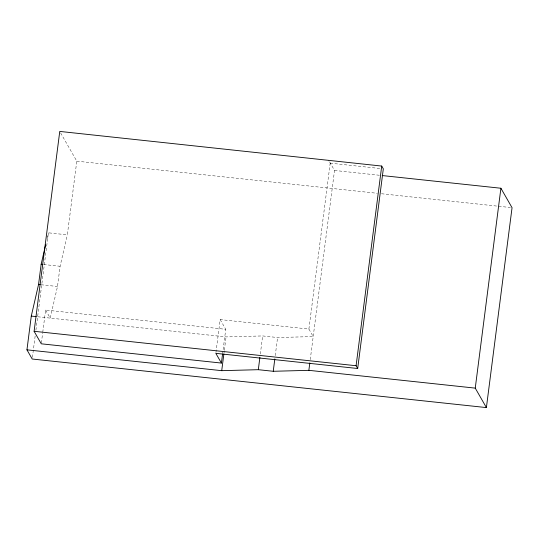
<?xml version="1.0" encoding="UTF-8"?>
<svg xmlns="http://www.w3.org/2000/svg" width="539" height="539" viewBox="0 0 539 539"><rect width="100%" height="100%" fill="white"/><g stroke="black" fill="none" stroke-linecap="round" stroke-linejoin="round"><path stroke-width="0.4" stroke-dasharray="2.69 2.02" d="M32.414 357.364L35.163 335.959M35.904 330.191L48.402 232.814L67.341 234.842L76.794 161.161L60.55 132.789M41.375 342.979L42.642 333.102M42.749 332.28L45.606 310.046L225.747 329.309L222.681 353.186M45.606 310.046L50.221 318.104L57.491 286.499L60.092 266.259L67.341 234.842M215.944 352.519L220.175 319.58L308.901 329.066L313.199 336.572L277.572 337.529L262.648 335.932L226.057 336.909L37.05 316.696M223.941 353.375L224.258 350.909M224.365 350.087L226.057 336.909M260.324 354.049L262.648 335.932M275.247 355.639L277.572 337.529M308.901 329.066L330.198 163.162L328.608 160.386M310.242 359.628L334.524 170.452L328.635 160.171M47.102 238.454L48.402 232.814M330.198 163.162L380.824 168.579M334.524 170.452L379.672 175.283M76.794 161.161L377.307 193.292M381.491 193.744L497.82 206.181M498.663 206.269L510.379 207.522M43.625 264.501L60.092 266.259M41.025 284.733L57.491 286.499M220.175 319.58L225.747 329.309"/><path stroke-width="0.81" d="M382.185 175.552L500.906 188.246L512.05 207.704L486.394 407.585L32.205 359.014L26.95 349.838L31.282 316.083L38.559 284.471L41.153 264.238L45.613 244.901M34.105 331.296L59.762 131.415L381.72 166.066L383.317 168.842L357.687 368.508L215.836 353.341L221.408 363.07L41.267 343.808L34.105 331.296L356.09 365.732L357.687 368.508M221.408 363.07L222.573 354.008M26.95 349.838L221.718 370.67L223.833 354.204M221.718 370.67L258.309 369.693L259.899 357.337M258.309 369.693L273.239 371.283L274.823 358.934M273.239 371.283L308.867 370.333L309.817 362.922M356.09 365.732L381.72 166.066M486.394 407.585L475.25 388.127L500.906 188.246M41.153 264.238L42.803 264.413M38.559 284.471L40.203 284.646M31.282 316.083L36.221 316.609M308.867 370.333L475.25 388.127"/></g></svg>
